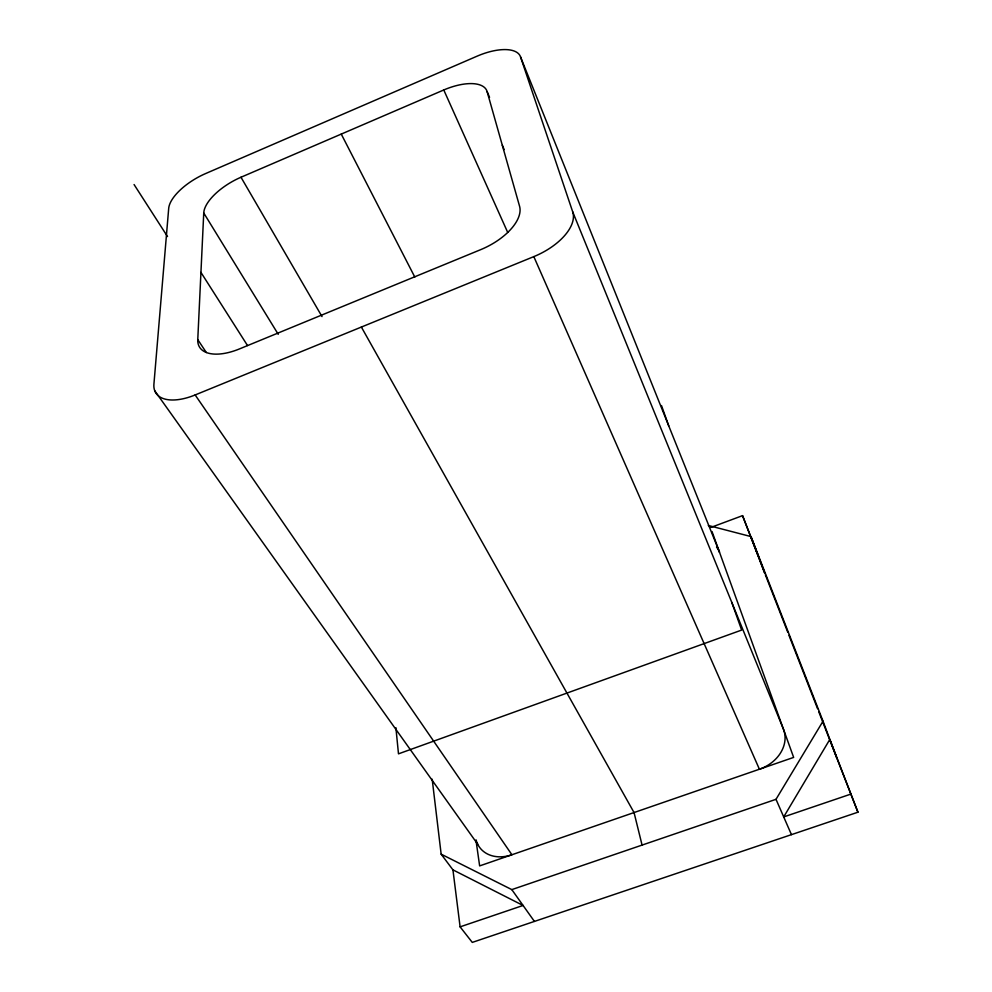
<?xml version="1.0" encoding="UTF-8"?>
<svg xmlns="http://www.w3.org/2000/svg" width="992" height="992" viewBox="0 0 992 992"><rect width="100%" height="100%" fill="white"/><g stroke="black" fill="none" stroke-linecap="round" stroke-linejoin="round"><path stroke-width="1.49" d="M206.324 352.52L197.768 339.624L203.744 212.982A41.503 18.141 -29.5 0 1 240.982 177.246L443.771 89.974A42.532 18.947 -25.7 0 1 487.134 91.648L489.564 97.352M432.177 779.191L441.155 854.162L511.81 889.613L776.004 799.316L823.025 721.184L750.981 536.573L708.313 525.475M195.151 394.952L533.82 256.618A49.823 25.928 -24.8 0 0 572.682 211.792L520.552 56.941A41.887 18.24 -25.1 0 0 477.09 56.172L205.604 173.563A40.511 17.236 -29.9 0 0 168.702 208.357L153.921 384.127A48.261 24.044 -32.2 0 0 195.151 394.952L511.922 854.757A34.695 27.193 -37.4 0 1 476.148 840.137M710.867 527.434L742.549 515.642L757.838 554.838M452.935 869.86L460.102 926.85L523.069 905.46L452.935 869.86L441.155 854.162M851.136 794.009L783.705 816.924L829.833 739.412L857.931 812.2L472.279 942.4L460.102 926.85M154.752 390.798L477.673 844.192M511.81 889.613L534.415 921.419M134.069 184.537L167.512 236.567M200.942 272.391L247.516 345.551M203.744 212.982L278.244 334.316M240.982 177.246L322.016 316.584M361.373 327.05L634.049 812.56L642.072 845.085M341.26 134.094L414.805 277.066M443.771 89.974L507.718 232.45M533.82 256.618L759.413 769.246A35.452 28.731 -20.5 0 0 783.68 729.79L572.682 211.792M776.004 799.316L791.455 834.644M502.324 145.303L504.147 149.556M520.552 56.941L719.485 552.184A31.236 22.246 -22.1 0 0 716.534 547.15M765.34 574.752L787.822 632.388M788.938 635.277L817.594 708.759M818.722 711.648L857.931 812.2M750.981 536.573L764.782 573.302L742.549 515.642M823.025 721.184L836.702 757.764M712.02 531.526L793.65 757.404L479.644 865.904L475.986 840.261M661.49 405.542L668.72 425.791M731.724 602.243L741.656 630.069L398.486 753.846L395.882 727.657M487.134 91.648L519.572 206.262A48.248 24.465 -25.9 0 1 480.785 249.612L239.456 348.924A47.132 23.2 -30.9 0 1 197.768 339.624"/></g></svg>
